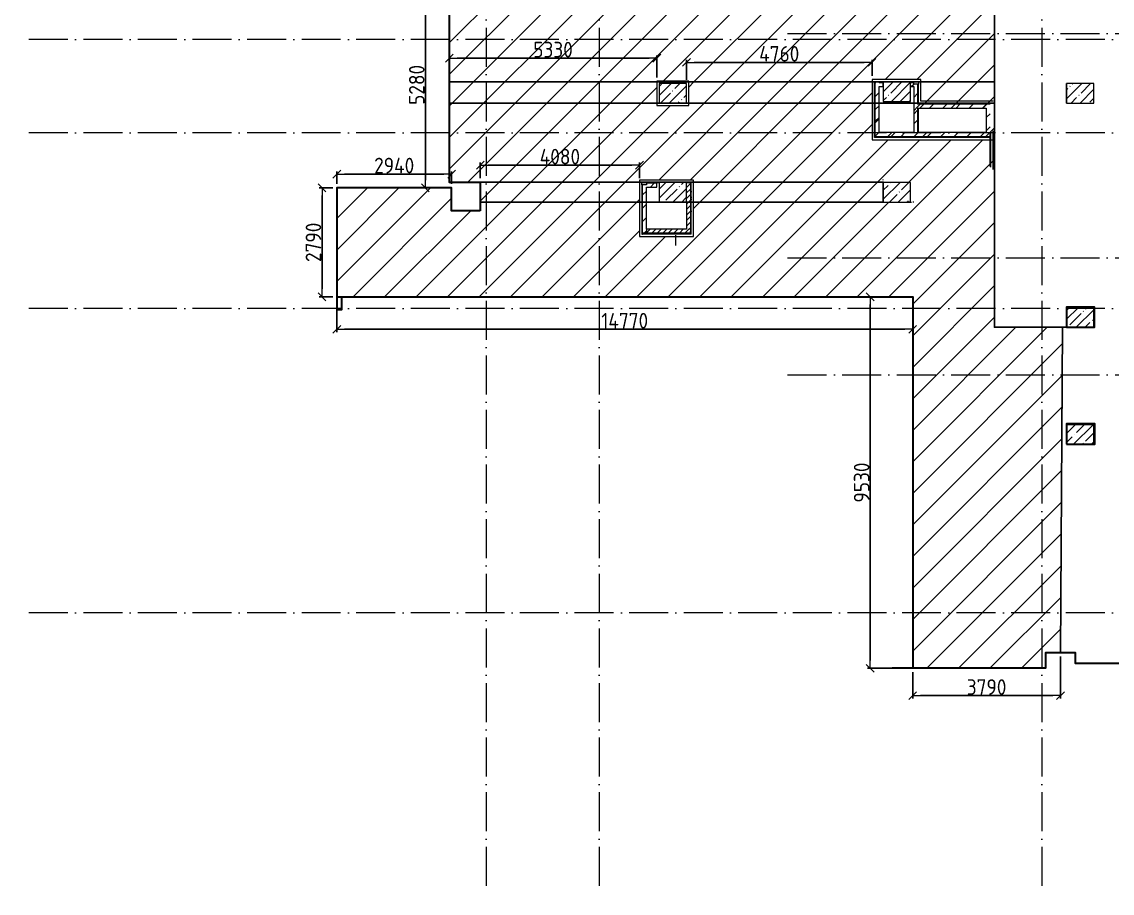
# Model space of a CAD drawing. Header units: millimetres. Extents: x 6277 to 253996, y -115614 to 184496.
# Drawn here: x 6277 to 34249, y 15649 to 37991 of the extents above; entities that cross this region are included whole.
import ezdxf

# ---------------------------------------------------------------- set-up
doc = ezdxf.new("R2010")
doc.units = ezdxf.units.MM
doc.linetypes.add('50_200_ШТРИХ_1Т_ш5_п1_п1_', pattern=[1400, 1000, -200, 0, -200])
for name, color, linetype, lineweight in [('A-WALL', 7, 'Continuous', 5), ('A-WALL-FNSH-1', 7, 'Continuous', 5), ('A-WALL-IDEN', 7, 'Continuous', 9), ('I-WALL', 7, 'Continuous', 5), ('S-COLS', 7, 'Continuous', 9), ('S-COLS-1', 7, 'Continuous', 5), ('Размеры', 7, 'Continuous', 15)]:
    doc.layers.add(name, color=color, linetype=linetype, lineweight=lineweight)
doc.layers.add('I-WALL-15', color=7, linetype='Continuous', lineweight=5, true_color=0x787878)
doc.layers.add('Оси-3', color=7, linetype='50_200_ШТРИХ_1Т_ш5_п1_п1_', lineweight=9, true_color=0xaaaaaa)
doc.styles.add('СПДС', font='isocpeur.ttf', dxfattribs={"width": 0.9})
doc.dimstyles.new('Больше Размера А3', dxfattribs={"dimtxt": 400, "dimasz": 200, "dimexe": 70, "dimexo": 100, "dimgap": 20, "dimtad": 1, "dimdec": 0, "dimrnd": 10, "dimzin": 0, "dimdsep": 46, "dimtxsty": 'СПДС', "dimblk": 'ARROWHEAD_6', "dimcen": 1, "dimclrd": 256, "dimclre": 256, "dimclrt": 256, "dimazin": 0, "dimtfac": 1, "dimtdec": 0, "dimtmove": 2, "dimatfit": 3, "dimfxl": 1, "dimtolj": 1, "dimtzin": 0, "dimarcsym": 0})
pattern_1 = [(0, (-60172.13, -33210.2), (406.4, 101.6), [6.706, -298.094, 6.706, -298.094, -1625.6]), (0, (-60172.13, -33210.2), (406.4, 101.6), [-609.6, 6.706, -602.894, 6.706, -298.094, -711.2]), (0, (-60172.13, -33210.2), (406.4, 101.6), [-1524, 6.706, -196.494, 6.706, -501.294]), (120, (-60019.73, -33159.4), (-291.18818, 301.15272), [6.706, -298.094, 6.706, -298.094, -1625.6]), (120, (-60019.73, -33159.4), (-291.18818, 301.15272), [-609.6, 6.706, -602.894, 6.706, -298.094, -711.2]), (120, (-60019.73, -33159.4), (-291.18818, 301.15272), [-1524, 6.706, -196.494, 6.706, -501.294]), (240, (-59968.93, -32956.2), (-115.21182, -402.75272), [6.706, -298.094, 6.706, -298.094, -1625.6]), (240, (-59968.93, -32956.2), (-115.21182, -402.75272), [-609.6, 6.706, -602.894, 6.706, -298.094, -711.2]), (240, (-59968.93, -32956.2), (-115.21182, -402.75272), [-1524, 6.706, -196.494, 6.706, -501.294])]
pattern_2 = [(45, (-60172.13, -33210.2), (-70.71068, 70.71068), [])]
pattern_3 = [(0, (-60172.13, -33931.94), (406.4, 101.6), [6.706, -298.094, 6.706, -298.094, -1625.6]), (0, (-60172.13, -33931.94), (406.4, 101.6), [-609.6, 6.706, -602.894, 6.706, -298.094, -711.2]), (0, (-60172.13, -33931.94), (406.4, 101.6), [-1524, 6.706, -196.494, 6.706, -501.294]), (120, (-60019.73, -33881.14), (-291.18818, 301.15272), [6.706, -298.094, 6.706, -298.094, -1625.6]), (120, (-60019.73, -33881.14), (-291.18818, 301.15272), [-609.6, 6.706, -602.894, 6.706, -298.094, -711.2]), (120, (-60019.73, -33881.14), (-291.18818, 301.15272), [-1524, 6.706, -196.494, 6.706, -501.294]), (240, (-59968.93, -33677.94), (-115.21182, -402.75272), [6.706, -298.094, 6.706, -298.094, -1625.6]), (240, (-59968.93, -33677.94), (-115.21182, -402.75272), [-609.6, 6.706, -602.894, 6.706, -298.094, -711.2]), (240, (-59968.93, -33677.94), (-115.21182, -402.75272), [-1524, 6.706, -196.494, 6.706, -501.294])]
pattern_4 = [(45, (-60172.13, -33931.94), (-169.70563, 169.70563), [])]
pattern_5 = [(45, (-60172.13, -33210.2), (-169.70563, 169.70563), [])]

# ---------------------------------------------------------------- blocks, each defined once
blk = doc.blocks.new('BSC_Колонна _Прямоугольная - 500х700-V304-АИ_План этажа_Стены_2')
at = {"layer": 'S-COLS-1'}
h = blk.add_hatch(dxfattribs=at)
h.set_pattern_fill('FP_173', color=256, style=0, pattern_type=2)
h.set_pattern_definition([(315, (-64381.04, 93600), (228.0985, 228.0985), []), (315, (-64381.04, 93371.9), (228.0985, 228.0985), [403.225, -80.645, 6.706, -73.939])])
h.paths.add_polyline_path([(-250, 350), (-250, -350), (250, -350), (250, 350), (223, 350)])
for p, q in [((250, 350), (-250, 350)), ((-250, 350), (-250, -350)), ((250, -350), (250, 350)), ((-250, -350), (250, -350))]:
    blk.add_line(p, q, dxfattribs=at)
blk = doc.blocks.new('BSC_Колонна _Прямоугольная - 500х700-V305-АИ_План этажа_Стены_2')
at = {"layer": 'S-COLS-1'}
h = blk.add_hatch(dxfattribs=at)
h.set_pattern_fill('FP_174', color=256, style=0, pattern_type=2)
h.set_pattern_definition([(315, (-70131.04, 93600), (228.0985, 228.0985), []), (315, (-70131.04, 93371.9), (228.0985, 228.0985), [403.225, -80.645, 6.706, -73.939])])
h.paths.add_polyline_path([(-250, 350), (-250, -350), (250, -350), (250, 350), (168, 350)])
for p, q in [((250, 350), (-250, 350)), ((-250, 350), (-250, -350)), ((250, -350), (250, 350)), ((-250, -350), (250, -350))]:
    blk.add_line(p, q, dxfattribs=at)
blk = doc.blocks.new('BSC_Колонна _Прямоугольная - 500х700-V316-АИ_План этажа_Стены_2')
at = {"layer": 'S-COLS-1'}
h = blk.add_hatch(dxfattribs=at)
h.set_pattern_fill('FP_185', color=256, style=0, pattern_type=2)
h.set_pattern_definition([(315, (-61381.04, 93600), (228.0985, 228.0985), []), (315, (-61381.04, 93371.9), (228.0985, 228.0985), [403.225, -80.645, 6.706, -73.939])])
h.paths.add_polyline_path([(-250, 350), (-250, -350), (250, -350), (250, 350)])
for p, q in [((250, 350), (-250, 350)), ((-250, 350), (-250, -350)), ((250, -350), (250, 350)), ((-250, -350), (250, -350))]:
    blk.add_line(p, q, dxfattribs=at)
blk = doc.blocks.new('BSC_Колонна _Прямоугольная - 500х700-V357-АИ_План этажа_Стены_2')
at = {"layer": 'S-COLS-1'}
h = blk.add_hatch(dxfattribs=at)
h.set_pattern_fill('FP_216', color=256, style=0, pattern_type=2)
h.set_pattern_definition([(315, (-66830.7, 83150), (228.0985, 228.0985), []), (315, (-66830.7, 82921.9), (228.0985, 228.0985), [403.225, -80.645, 6.706, -73.939])])
h.paths.add_polyline_path([(-250, 350), (-250, -350), (250, -350), (250, 350)])
for p, q in [((250, 350), (-250, 350)), ((-250, 350), (-250, -350)), ((250, -350), (250, 350)), ((-250, -350), (250, -350))]:
    blk.add_line(p, q, dxfattribs=at)
blk = doc.blocks.new('BSC_Колонна _Прямоугольная - 500х700-V359-АИ_План этажа_Стены_2')
at = {"layer": 'S-COLS-1'}
h = blk.add_hatch(dxfattribs=at)
h.set_pattern_fill('FP_218', color=256, style=0, pattern_type=2)
h.set_pattern_definition([(315, (-70130.7, 83150), (228.0985, 228.0985), []), (315, (-70130.7, 82921.9), (228.0985, 228.0985), [403.225, -80.645, 6.706, -73.939])])
h.paths.add_polyline_path([(-250, 115), (-250, -350), (250, -350), (250, 350), (-250, 350)])
for p, q in [((250, 350), (-250, 350)), ((-250, 350), (-250, -350)), ((250, -350), (250, 350)), ((-250, -350), (250, -350))]:
    blk.add_line(p, q, dxfattribs=at)
blk = doc.blocks.new('BSC_Колонна _Прямоугольная - 500х700-V360-АИ_План этажа_Стены_2')
at = {"layer": 'S-COLS-1'}
h = blk.add_hatch(dxfattribs=at)
h.set_pattern_fill('FP_219', color=256, style=0, pattern_type=2)
h.set_pattern_definition([(315, (-70130.7, 88900), (228.0985, 228.0985), []), (315, (-70130.7, 88671.9), (228.0985, 228.0985), [403.225, -80.645, 6.706, -73.939])])
h.paths.add_polyline_path([(-250, 350), (-250, -350), (250, -350), (250, 350), (169, 350)])
for p, q in [((250, 350), (-250, 350)), ((-250, 350), (-250, -350)), ((250, -350), (250, 350)), ((-250, -350), (250, -350))]:
    blk.add_line(p, q, dxfattribs=at)
blk = doc.blocks.new('osi')
at = {"layer": 'Оси-3'}
for p, q in [((18190.8, 126205.7), (18190.8, 83013.9)), ((21090.8, 126205.7), (21090.8, 83013.9)), ((32440.8, 126205.7), (32440.8, 83013.9)), ((48058.7, 104905.8), (6276.8, 104905.8)), ((25922, 105055.8), (48058.7, 105055.8)), ((48058.7, 102505.8), (6276.8, 102505.8)), ((25922, 99305.8), (48058.7, 99305.8)), ((48058.7, 98005.8), (6276.8, 98005.8)), ((25922, 96305.8), (48058.7, 96305.8)), ((48058.7, 90205.8), (6276.8, 90205.8))]:
    blk.add_line(p, q, dxfattribs=at)
blk = doc.blocks.new('ARROWHEAD_6')
at = {"color": 0, "linetype": 'Continuous'}
for p, q in [((0, 0), (-1, 0)), ((-0.5, -0.5), (0.5, 0.5))]:
    blk.add_line(p, q, dxfattribs=at)
blk = doc.blocks.new('*D110')
at = {"layer": 'Defpoints', "color": 0, "transparency": 16777216}
for p in [(16629, 39014), (17243, 39014), (17302, 33734)]:
    blk.add_point(p, dxfattribs=at)
at = {"layer": 'Размеры', "lineweight": -2, "transparency": 16777216}
for p, q in [((17143, 39014), (16559, 39014)), ((16629, 33934), (16629, 38814)), ((17202, 33734), (16559, 33734))]:
    blk.add_line(p, q, dxfattribs=at)
at = {"layer": 'Размеры', "lineweight": -2, "transparency": 16777216, "xscale": 200, "yscale": 200, "zscale": 200}
for p, rotation in [((16629, 39014), 90), ((16629, 33734), 270)]:
    blk.add_blockref('ARROWHEAD_6', p, dxfattribs=dict(at, rotation=rotation))
at = {"layer": 'Размеры', "transparency": 16777216, "insert": (16409, 36374), "char_height": 400, "attachment_point": 5, "rotation": 90, "style": 'СПДС'}
blk.add_mtext('\\A1;5280', dxfattribs=at)
blk = doc.blocks.new('*D111')
at = {"layer": 'Defpoints', "color": 0, "transparency": 16777216}
for p in [(17302, 34086), (14358, 33734), (17302, 33734)]:
    blk.add_point(p, dxfattribs=at)
at = {"layer": 'Размеры', "lineweight": -2, "transparency": 16777216}
for p, q in [((14358, 33834), (14358, 34156)), ((17302, 33834), (17302, 34156)), ((14558, 34086), (17102, 34086))]:
    blk.add_line(p, q, dxfattribs=at)
at = {"layer": 'Размеры', "lineweight": -2, "transparency": 16777216, "xscale": 200, "yscale": 200, "zscale": 200, "rotation": 180}
blk.add_blockref('ARROWHEAD_6', (14358, 34086), dxfattribs=at)
at = {"layer": 'Размеры', "lineweight": -2, "transparency": 16777216, "xscale": 200, "yscale": 200, "zscale": 200}
blk.add_blockref('ARROWHEAD_6', (17302, 34086), dxfattribs=at)
at = {"layer": 'Размеры', "transparency": 16777216, "insert": (15830, 34306), "char_height": 400, "attachment_point": 5, "style": 'СПДС'}
blk.add_mtext('\\A1;2940', dxfattribs=at)
blk = doc.blocks.new('*D112')
at = {"layer": 'Defpoints', "color": 0, "transparency": 16777216}
for p in [(13978, 33734), (14358, 33734), (14358, 30941)]:
    blk.add_point(p, dxfattribs=at)
at = {"layer": 'Размеры', "lineweight": -2, "transparency": 16777216}
for p, q in [((14258, 33734), (13908, 33734)), ((13978, 31141), (13978, 33534)), ((14258, 30941), (13908, 30941))]:
    blk.add_line(p, q, dxfattribs=at)
at = {"layer": 'Размеры', "lineweight": -2, "transparency": 16777216, "xscale": 200, "yscale": 200, "zscale": 200}
for p, rotation in [((13978, 33734), 90), ((13978, 30941), 270)]:
    blk.add_blockref('ARROWHEAD_6', p, dxfattribs=dict(at, rotation=rotation))
at = {"layer": 'Размеры', "transparency": 16777216, "insert": (13758, 32337), "char_height": 400, "attachment_point": 5, "rotation": 90, "style": 'СПДС'}
blk.add_mtext('\\A1;2790', dxfattribs=at)
blk = doc.blocks.new('*D113')
at = {"layer": 'Defpoints', "color": 0, "transparency": 16777216}
for p in [(14358, 30941), (29131, 30941), (29131, 30107)]:
    blk.add_point(p, dxfattribs=at)
at = {"layer": 'Размеры', "lineweight": -2, "transparency": 16777216}
for p, q in [((14358, 30841), (14358, 30037)), ((29131, 30841), (29131, 30037)), ((14558, 30107), (28931, 30107))]:
    blk.add_line(p, q, dxfattribs=at)
at = {"layer": 'Размеры', "lineweight": -2, "transparency": 16777216, "xscale": 200, "yscale": 200, "zscale": 200, "rotation": 180}
blk.add_blockref('ARROWHEAD_6', (14358, 30107), dxfattribs=at)
at = {"layer": 'Размеры', "lineweight": -2, "transparency": 16777216, "xscale": 200, "yscale": 200, "zscale": 200}
blk.add_blockref('ARROWHEAD_6', (29131, 30107), dxfattribs=at)
at = {"layer": 'Размеры', "transparency": 16777216, "insert": (21744, 30327), "char_height": 400, "attachment_point": 5, "style": 'СПДС'}
blk.add_mtext('\\A1;14770', dxfattribs=at)
blk = doc.blocks.new('*D114')
at = {"layer": 'Defpoints', "color": 0, "transparency": 16777216}
for p in [(29131, 30941), (28042, 21415), (29131, 21415)]:
    blk.add_point(p, dxfattribs=at)
at = {"layer": 'Размеры', "lineweight": -2, "transparency": 16777216}
for p, q in [((29031, 30941), (27972, 30941)), ((28042, 30741), (28042, 21615)), ((29031, 21415), (27972, 21415))]:
    blk.add_line(p, q, dxfattribs=at)
at = {"layer": 'Размеры', "lineweight": -2, "transparency": 16777216, "xscale": 200, "yscale": 200, "zscale": 200}
for p, rotation in [((28042, 30941), 90), ((28042, 21415), 270)]:
    blk.add_blockref('ARROWHEAD_6', p, dxfattribs=dict(at, rotation=rotation))
at = {"layer": 'Размеры', "transparency": 16777216, "insert": (27822, 26178), "char_height": 400, "attachment_point": 5, "rotation": 90, "style": 'СПДС'}
blk.add_mtext('\\A1;9530', dxfattribs=at)
blk = doc.blocks.new('*D115')
at = {"layer": 'Defpoints', "color": 0, "transparency": 16777216}
for p in [(32923, 21815), (29131, 21415), (29131, 20714)]:
    blk.add_point(p, dxfattribs=at)
at = {"layer": 'Размеры', "lineweight": -2, "transparency": 16777216}
for p, q in [((32923, 21715), (32923, 20644)), ((29131, 21315), (29131, 20644)), ((32723, 20714), (29331, 20714))]:
    blk.add_line(p, q, dxfattribs=at)
at = {"layer": 'Размеры', "lineweight": -2, "transparency": 16777216, "xscale": 200, "yscale": 200, "zscale": 200, "rotation": 180}
blk.add_blockref('ARROWHEAD_6', (29131, 20714), dxfattribs=at)
at = {"layer": 'Размеры', "lineweight": -2, "transparency": 16777216, "xscale": 200, "yscale": 200, "zscale": 200}
blk.add_blockref('ARROWHEAD_6', (32923, 20714), dxfattribs=at)
at = {"layer": 'Размеры', "transparency": 16777216, "insert": (31027, 20934), "char_height": 400, "attachment_point": 5, "style": 'СПДС'}
blk.add_mtext('\\A1;3790', dxfattribs=at)
blk = doc.blocks.new('*D125')
at = {"layer": 'Defpoints', "color": 0, "transparency": 16777216}
for p in [(28088, 36950), (23328, 36407), (28088, 36509)]:
    blk.add_point(p, dxfattribs=at)
at = {"layer": 'Размеры', "lineweight": -2, "transparency": 16777216}
for p, q in [((23328, 36507), (23328, 37020)), ((23528, 36950), (27888, 36950)), ((28088, 36609), (28088, 37020))]:
    blk.add_line(p, q, dxfattribs=at)
at = {"layer": 'Размеры', "lineweight": -2, "transparency": 16777216, "xscale": 200, "yscale": 200, "zscale": 200, "rotation": 180}
blk.add_blockref('ARROWHEAD_6', (23328, 36950), dxfattribs=at)
at = {"layer": 'Размеры', "lineweight": -2, "transparency": 16777216, "xscale": 200, "yscale": 200, "zscale": 200}
blk.add_blockref('ARROWHEAD_6', (28088, 36950), dxfattribs=at)
at = {"layer": 'Размеры', "transparency": 16777216, "insert": (25708, 37170), "char_height": 400, "attachment_point": 5, "style": 'СПДС'}
blk.add_mtext('\\A1;4760', dxfattribs=at)
blk = doc.blocks.new('*D126')
at = {"layer": 'Defpoints', "color": 0, "transparency": 16777216}
for p in [(22123, 34315), (18039, 33884), (22123, 33884)]:
    blk.add_point(p, dxfattribs=at)
at = {"layer": 'Размеры', "lineweight": -2, "transparency": 16777216}
for p, q in [((18039, 33984), (18039, 34385)), ((18239, 34315), (21923, 34315)), ((22123, 33984), (22123, 34385))]:
    blk.add_line(p, q, dxfattribs=at)
at = {"layer": 'Размеры', "lineweight": -2, "transparency": 16777216, "xscale": 200, "yscale": 200, "zscale": 200, "rotation": 180}
blk.add_blockref('ARROWHEAD_6', (18039, 34315), dxfattribs=at)
at = {"layer": 'Размеры', "lineweight": -2, "transparency": 16777216, "xscale": 200, "yscale": 200, "zscale": 200}
blk.add_blockref('ARROWHEAD_6', (22123, 34315), dxfattribs=at)
at = {"layer": 'Размеры', "transparency": 16777216, "insert": (20081, 34535), "char_height": 400, "attachment_point": 5, "style": 'СПДС'}
blk.add_mtext('\\A1;4080', dxfattribs=at)
blk = doc.blocks.new('*D127')
at = {"layer": 'Defpoints', "color": 0, "transparency": 16777216}
for p in [(22568, 37058), (17243, 36449), (22568, 36467)]:
    blk.add_point(p, dxfattribs=at)
at = {"layer": 'Размеры', "lineweight": -2, "transparency": 16777216}
for p, q in [((17243, 36549), (17243, 37128)), ((17443, 37058), (22368, 37058)), ((22568, 36567), (22568, 37128))]:
    blk.add_line(p, q, dxfattribs=at)
at = {"layer": 'Размеры', "lineweight": -2, "transparency": 16777216, "xscale": 200, "yscale": 200, "zscale": 200, "rotation": 180}
blk.add_blockref('ARROWHEAD_6', (17243, 37058), dxfattribs=at)
at = {"layer": 'Размеры', "lineweight": -2, "transparency": 16777216, "xscale": 200, "yscale": 200, "zscale": 200}
blk.add_blockref('ARROWHEAD_6', (22568, 37058), dxfattribs=at)
at = {"layer": 'Размеры', "transparency": 16777216, "insert": (19905, 37278), "char_height": 400, "attachment_point": 5, "style": 'СПДС'}
blk.add_mtext('\\A1;5330', dxfattribs=at)

msp = doc.modelspace()

# ---------------------------------------------------------------- hatches: boundary and pattern name
h = msp.add_hatch()
h.set_pattern_fill('ANSI31', color=3, scale=180)
h.paths.add_polyline_path([(28087.9, 36448.8), (23387.9, 36448.8), (23387.9, 35907.8), (28087.9, 35907.8)])
h.paths.add_polyline_path([(31227.9, 36448.8), (29277.9, 36448.8), (29277.9, 36388.8), (29277.9, 35907.8), (31227.9, 35907.8)])
h.paths.add_polyline_path([(28377.9, 33883.8), (23507.9, 33883.8), (23507.9, 33370.8), (28377.9, 33370.8)], flags=17)
h.paths.add_polyline_path([(22122.9, 33883.8), (18038.8, 33883.8), (18038.8, 33370.8), (22122.9, 33370.8)], flags=17)
h.paths.add_polyline_path([(22567.9, 36448.8), (17242.7, 36448.8), (17242.7, 35907.8), (22567.9, 35907.8)])
h.paths.add_polyline_path([(22122.9, 32490.5), (22122.9, 33370.8), (18038.8, 33370.8), (18038.8, 33148.8), (17301.8, 33148.8), (17301.8, 33733.8), (14357.8, 33733.8), (14357.8, 30940.8), (29130.8, 30940.8), (29130.8, 21414.8), (32535.5, 21414.8), (32535.5, 21814.8), (32923, 21814.8), (32972.5, 30157.8), (31227.9, 30157.8), (31227.9, 35907.8), (29157.9, 35907.8), (29157.9, 35148.8), (28267.9, 35148.8), (28267.9, 35907.8), (28167.9, 35907.8), (28167.9, 35048.8), (31117.9, 35048.8), (31117.9, 35028.8), (31137.9, 35028.8), (31137.9, 34968.8), (28087.9, 34968.8), (28087.9, 35907.8), (23387.9, 35907.8), (23387.9, 35847.5), (22567.9, 35847.5), (22567.9, 35907.8), (17242.7, 35907.8), (17242.7, 33883.8), (18038.8, 33883.8), (22122.9, 33883.8), (22122.9, 33930.5), (23507.9, 33930.5), (23507.9, 33883.8), (28377.9, 33883.8), (28377.9, 33870.8), (29077.9, 33870.8), (29077.9, 33370.8), (28977.9, 33370.8), (28377.9, 33370.8), (23507.9, 33370.8), (23507.9, 32490.5)])
h.paths.add_polyline_path([(29257.9, 35148.8), (29257.9, 35779.1), (29277.9, 35779.1), (31017.9, 35779.1), (31017.9, 35148.8), (29277.9, 35148.8)], flags=16)
h.paths.add_polyline_path([(27974, 42498.8), (23419.8, 42498.8), (23419.8, 41998.8), (27974, 41998.8)], flags=17)
h.paths.add_polyline_path([(28317.9, 44849.8), (23419.8, 44849.8), (23419.8, 44349.8), (28317.9, 44349.8)], flags=17)
h.paths.add_polyline_path([(28197.9, 48970.8), (23419.8, 48970.8), (23419.8, 48470.8), (28197.9, 48470.8)], flags=17)
h.paths.add_polyline_path([(31227.9, 39757.8), (33029.5, 39757.8), (33077.9, 47913.8), (33093.8, 47913.8), (33093.8, 50363.8), (33113.8, 50363.8), (33293.8, 50363.8), (33293.8, 51950.8), (33093.8, 51950.8), (32863.8, 51950.8), (32863.8, 52180.8), (29163.8, 52180.8), (29163.8, 51924.8), (28639.8, 51924.8), (28639.8, 52187.8), (23289.8, 52187.8), (23289.8, 48970.8), (23419.8, 48970.8), (28197.9, 48970.8), (28197.9, 49030.8), (29254.6, 49030.8), (29254.6, 47490.8), (28197.9, 47490.8), (28197.9, 48470.8), (23419.8, 48470.8), (23419.8, 48430.8), (23284.8, 48430.8), (23284.8, 44849.8), (23414.8, 44849.8), (28317.9, 44849.8), (28317.9, 44909.8), (29137.9, 44909.8), (29137.9, 44289.8), (28317.9, 44289.8), (28317.9, 44349.8), (23414.8, 44349.8), (23414.8, 44324.8), (23401.8, 44324.8), (23271.8, 44324.8), (23271.8, 42498.8), (23401.8, 42498.8), (27974, 42498.8), (27974, 43768.4), (29157.9, 43768.4), (29157.9, 42499.8), (29137.9, 41080.1), (27974, 41080.1), (27974, 41998.8), (23401.8, 41998.8), (23401.8, 41973.8), (23271.8, 41973.8), (23271.8, 39013.8), (17242.7, 39013.8), (17242.7, 36448.8), (22567.9, 36448.8), (22567.9, 36467.5), (23387.9, 36467.5), (28087.9, 36456.3), (28087.9, 36508.8), (29337.9, 36508.8), (29337.9, 36448.8), (31227.9, 36448.8)])
at = {"layer": 'I-WALL'}
h = msp.add_hatch(dxfattribs=at)
h.set_pattern_fill('FP_5', color=256, style=0, pattern_type=2)
h.set_pattern_definition(pattern_4)
h.paths.add_polyline_path([(28267.9, 35048.8), (28267.9, 36448.8), (28167.9, 36448.8), (28167.9, 35048.8)])
h = msp.add_hatch(dxfattribs=at)
h.set_pattern_fill('FP_5', color=256, style=0, pattern_type=2)
h.set_pattern_definition(pattern_4)
h.paths.add_polyline_path([(28267.9, 36328.8), (28376.9, 36328.8), (28376.9, 36428.8), (28267.9, 36428.8), (28267.9, 36367.4)])
h = msp.add_hatch(dxfattribs=at)
h.set_pattern_fill('FP_5', color=256, style=0, pattern_type=2)
h.set_pattern_definition(pattern_4)
h.paths.add_polyline_path([(29157.9, 36328.8), (29157.9, 36428.8), (29077.9, 36428.8), (29077.9, 36328.8)])
h = msp.add_hatch(dxfattribs=at)
h.set_pattern_fill('FP_5', color=256, style=0, pattern_type=2)
h.set_pattern_definition(pattern_4)
h.paths.add_polyline_path([(29257.9, 35048.8), (29257.9, 36388.8), (29157.9, 36388.8), (29157.9, 35048.8)])
h = msp.add_hatch(dxfattribs=at)
h.set_pattern_fill('FP_5', color=256, style=0, pattern_type=2)
h.set_pattern_definition(pattern_4)
h.paths.add_polyline_path([(31017.9, 35779.1), (31017.9, 35879.1), (29257.9, 35879.1), (29257.9, 35779.1), (29566, 35779.1)])
h = msp.add_hatch(dxfattribs=at)
h.set_pattern_fill('FP_5', color=256, style=0, pattern_type=2)
h.set_pattern_definition(pattern_4)
h.paths.add_polyline_path([(31117.9, 35148.8), (31117.9, 35879.1), (31017.9, 35879.1), (31017.9, 35148.8)])
h = msp.add_hatch(dxfattribs=at)
h.set_pattern_fill('FP_5', color=256, style=0, pattern_type=2)
h.set_pattern_definition(pattern_4)
h.paths.add_polyline_path([(29157.9, 35048.8), (29157.9, 35148.8), (28267.9, 35148.8), (28267.9, 35048.8), (28728.1, 35048.8)])
h = msp.add_hatch(dxfattribs=at)
h.set_pattern_fill('FP_5', color=256, style=0, pattern_type=2)
h.set_pattern_definition(pattern_4)
h.paths.add_polyline_path([(31117.9, 35048.8), (31117.9, 35148.8), (29257.9, 35148.8), (29257.9, 35048.8), (29566, 35048.8)])
h = msp.add_hatch(dxfattribs=at)
h.set_pattern_fill('FP_5', color=256, style=0, pattern_type=2)
h.set_pattern_definition(pattern_5)
h.paths.add_polyline_path([(22302.9, 33750.5), (22567.9, 33750.5), (22567.9, 33850.5), (22302.9, 33850.5), (22302.9, 33810.5)])
h = msp.add_hatch(dxfattribs=at)
h.set_pattern_fill('FP_4', color=256, style=0, pattern_type=2)
h.set_pattern_definition(pattern_2)
h.paths.add_polyline_path([(23427.9, 32670.5), (23427.9, 33870.5), (23327.9, 33870.5), (23327.9, 32670.5)])
h = msp.add_hatch(dxfattribs=at)
h.set_pattern_fill('FP_5', color=256, style=0, pattern_type=2)
h.set_pattern_definition(pattern_5)
h.paths.add_polyline_path([(22202.9, 32570.5), (22302.9, 32570.5), (22302.9, 33810.5), (22202.9, 33810.5)])
h = msp.add_hatch(dxfattribs=at)
h.set_pattern_fill('FP_4', color=256, style=0, pattern_type=2)
h.set_pattern_definition(pattern_2)
h.paths.add_polyline_path([(22302.9, 32570.5), (23427.9, 32570.5), (23427.9, 32670.5), (22302.9, 32670.5)])
at = {"layer": 'I-WALL-15'}
h = msp.add_hatch(dxfattribs=at)
h.set_pattern_fill('FP_3', color=256, style=0, pattern_type=2)
h.set_pattern_definition(pattern_3)
h.paths.add_polyline_path([(28167.9, 35028.8), (28167.9, 36448.8), (28147.9, 36448.8), (28147.9, 35028.8)])
h = msp.add_hatch(dxfattribs=at)
h.set_pattern_fill('FP_3', color=256, style=0, pattern_type=2)
h.set_pattern_definition(pattern_3)
h.paths.add_polyline_path([(28376.9, 36428.8), (28376.9, 36448.8), (28267.9, 36448.8), (28267.9, 36428.8)])
h = msp.add_hatch(dxfattribs=at)
h.set_pattern_fill('FP_3', color=256, style=0, pattern_type=2)
h.set_pattern_definition(pattern_3)
h.paths.add_polyline_path([(29157.9, 36428.8), (29157.9, 36448.8), (29077.9, 36448.8), (29077.9, 36428.8)])
h = msp.add_hatch(dxfattribs=at)
h.set_pattern_fill('FP_3', color=256, style=0, pattern_type=2)
h.set_pattern_definition(pattern_3)
h.paths.add_polyline_path([(29277.9, 35028.8), (29277.9, 35048.8), (29257.9, 35048.8), (29257.9, 35028.8)])
h.paths.add_polyline_path([(29277.9, 35148.8), (29277.9, 35779.1), (29257.9, 35779.1), (29257.9, 35148.8)])
h.paths.add_polyline_path([(29277.9, 35879.1), (29277.9, 36388.8), (29257.9, 36388.8), (29257.9, 35879.1)])
h = msp.add_hatch(dxfattribs=at)
h.set_pattern_fill('FP_3', color=256, style=0, pattern_type=2)
h.set_pattern_definition(pattern_3)
h.paths.add_polyline_path([(29277.9, 35879.1), (31117.9, 35879.1), (31117.9, 35899.1), (29277.9, 35899.1)])
h = msp.add_hatch(dxfattribs=at)
h.set_pattern_fill('FP_3', color=256, style=0, pattern_type=2)
h.set_pattern_definition(pattern_3)
h.paths.add_polyline_path([(29257.9, 35028.8), (29257.9, 35048.8), (28167.9, 35048.8), (28167.9, 35028.8), (29157.9, 35028.8)])
h = msp.add_hatch(dxfattribs=at)
h.set_pattern_fill('FP_3', color=256, style=0, pattern_type=2)
h.set_pattern_definition(pattern_3)
h.paths.add_polyline_path([(31137.9, 35028.8), (31137.9, 35048.8), (29277.9, 35048.8), (29277.9, 35028.8), (29566, 35028.8)])
h = msp.add_hatch(dxfattribs=at)
h.set_pattern_fill('FP_3', color=256, style=0, pattern_type=2)
h.set_pattern_definition([(0, (-60172.13, -34695.22), (406.4, 101.6), [6.706, -298.094, 6.706, -298.094, -1625.6]), (0, (-60172.13, -34695.22), (406.4, 101.6), [-609.6, 6.706, -602.894, 6.706, -298.094, -711.2]), (0, (-60172.13, -34695.22), (406.4, 101.6), [-1524, 6.706, -196.494, 6.706, -501.294]), (120, (-60019.73, -34644.42), (-291.18818, 301.15272), [6.706, -298.094, 6.706, -298.094, -1625.6]), (120, (-60019.73, -34644.42), (-291.18818, 301.15272), [-609.6, 6.706, -602.894, 6.706, -298.094, -711.2]), (120, (-60019.73, -34644.42), (-291.18818, 301.15272), [-1524, 6.706, -196.494, 6.706, -501.294]), (240, (-59968.93, -34441.22), (-115.21182, -402.75272), [6.706, -298.094, 6.706, -298.094, -1625.6]), (240, (-59968.93, -34441.22), (-115.21182, -402.75272), [-609.6, 6.706, -602.894, 6.706, -298.094, -711.2]), (240, (-59968.93, -34441.22), (-115.21182, -402.75272), [-1524, 6.706, -196.494, 6.706, -501.294])])
h.paths.add_polyline_path([(31117.9, 34285.5), (31137.9, 34285.5), (31137.9, 35135.8), (31117.9, 35135.8), (31117.9, 34385.5)])
h = msp.add_hatch(dxfattribs=at)
h.set_pattern_fill('FP_3', color=256, style=0, pattern_type=2)
h.set_pattern_definition(pattern_1)
h.paths.add_polyline_path([(22567.9, 33850.5), (22567.9, 33870.5), (22302.9, 33870.5), (22302.9, 33850.5)])
h = msp.add_hatch(dxfattribs=at)
h.set_pattern_fill('FP_3', color=256, style=0, pattern_type=2)
h.set_pattern_definition(pattern_1)
h.paths.add_polyline_path([(23427.9, 32570.5), (23447.9, 32570.5), (23447.9, 33870.5), (23427.9, 33870.5), (23427.9, 32670.5)])
h = msp.add_hatch(dxfattribs=at)
h.set_pattern_fill('FP_3', color=256, style=0, pattern_type=2)
h.set_pattern_definition(pattern_1)
h.paths.add_polyline_path([(22202.9, 32550.5), (22202.9, 33810.5), (22182.9, 33810.5), (22182.9, 32550.5)])
h = msp.add_hatch(dxfattribs=at)
h.set_pattern_fill('FP_3', color=256, style=0, pattern_type=2)
h.set_pattern_definition(pattern_1)
h.paths.add_polyline_path([(22302.9, 32550.5), (23447.9, 32550.5), (23447.9, 32570.5), (22202.9, 32570.5), (22202.9, 32550.5)])
at = {"layer": 'S-COLS-1'}
h = msp.add_hatch(dxfattribs=at)
h.set_pattern_fill('FP_1', color=256, style=0, pattern_type=2)
h.set_pattern_definition([(45, (-60172.13, -33209.94), (-228.0985, 228.0985), []), (45, (-59944.03, -33209.94), (-228.0985, 228.0985), [403.225, -80.645, 6.706, -73.939])])
h.paths.add_polyline_path([(28377.9, 33370.8), (29077.9, 33370.8), (29077.9, 33870.8), (28377.9, 33870.8)])

# ---------------------------------------------------------------- linework, layer by layer
at = {"lineweight": 30}
for points in [[(23284.8, 44849.8), (23414.8, 44849.8), (23414.8, 44324.8), (23401.8, 44324.8), (23271.8, 44324.8), (23271.8, 42498.8), (23401.8, 42498.8), (23401.8, 41973.8), (23271.8, 41973.8), (23271.8, 39013.8), (17242.7, 39013.8), (17242.7, 33883.8), (18038.8, 33883.8), (18038.8, 33148.8)], [(18038.8, 33148.8), (17301.8, 33148.8), (17301.8, 33733.8), (14357.8, 33733.8), (14357.8, 30940.8), (15879, 30940.8)], [(14357.8, 30940.8), (14357.8, 30610.8), (14487.8, 30610.8), (14487.8, 30940.8)], [(14357.8, 30940.8), (29130.8, 30940.8), (29130.8, 21414.8)], [(36771.5, 21536.8), (33310.5, 21536.8), (33310.5, 21814.8), (32535.5, 21814.8), (32535.5, 21414.8), (28603.5, 21414.8)]]:
    msp.add_lwpolyline(points, dxfattribs=at)
at = {"color": 3}
for points in [[(33077.9, 30677.8), (33077.9, 30157.8), (31227.9, 30157.8), (31227.9, 39757.8), (33077.9, 39757.8), (33077.9, 39257.8)], [(33077.9, 36407.8), (33077.9, 35907.8)], [(32972.5, 30157.8), (32923, 21814.8)]]:
    msp.add_lwpolyline(points, dxfattribs=at)
for points in [[(31227.9, 35907.8), (17242.7, 35907.8), (17242.7, 36448.8), (31227.9, 36448.8)], [(18038.8, 33883.8), (28377.9, 33883.8), (28377.9, 33370.8), (18038.8, 33370.8)]]:
    msp.add_lwpolyline(points, close=True, dxfattribs=at)
at = {"lineweight": 30}
for points in [[(33077.9, 30157.8), (33797.9, 30157.8), (33797.9, 30677.8), (33077.9, 30677.8)], [(33077.9, 27157.8), (33807.9, 27157.8), (33807.9, 27682.8), (33077.9, 27682.8)]]:
    msp.add_lwpolyline(points, close=True, dxfattribs=at)
at = {"layer": 'A-WALL'}
for p, q in [((22567.9, 36467.5), (22567.9, 35847.5)), ((23387.9, 36467.5), (22567.9, 36467.5)), ((23387.9, 35847.5), (23387.9, 36467.5)), ((28087.9, 36508.8), (28087.9, 34968.8)), ((29337.9, 36508.8), (28087.9, 36508.8)), ((28147.9, 35028.8), (28147.9, 36448.8)), ((28167.9, 35048.8), (28167.9, 36448.8)), ((28267.9, 36448.8), (28267.9, 36428.8)), ((28376.9, 36428.8), (28267.9, 36428.8)), ((28376.9, 36448.8), (28377.9, 36448.8)), ((29157.9, 36428.8), (29077.9, 36428.8)), ((29157.9, 36448.8), (29277.9, 36448.8)), ((29257.9, 36388.8), (29257.9, 35879.1)), ((29277.9, 36448.8), (29277.9, 36388.8)), ((29337.9, 35959.1), (29337.9, 36508.8)), ((22567.9, 35847.5), (23387.9, 35847.5)), ((31117.9, 35879.1), (29257.9, 35879.1)), ((31197.9, 35959.1), (29337.9, 35959.1)), ((29257.9, 35779.1), (29257.9, 35148.8)), ((29257.9, 35779.1), (29277.9, 35779.1)), ((28087.9, 34968.8), (31197.9, 34968.8)), ((31137.9, 35028.8), (28147.9, 35028.8)), ((28167.9, 35048.8), (31117.9, 35048.8)), ((29257.9, 35148.8), (29277.9, 35148.8)), ((31117.9, 34285.5), (31117.9, 35115.8)), ((31197.9, 34205.5), (31197.9, 35195.8)), ((22122.9, 33930.5), (22122.9, 32490.5)), ((23507.9, 33930.5), (22122.9, 33930.5)), ((22182.9, 33810.5), (22182.9, 33870.5)), ((22182.9, 33870.5), (22627.9, 33870.5)), ((22567.9, 33850.5), (22302.9, 33850.5)), ((23327.9, 33870.5), (23447.9, 33870.5)), ((23427.9, 33870.5), (23427.9, 32570.5)), ((23447.9, 32550.5), (23447.9, 33870.5)), ((23507.9, 32490.5), (23507.9, 33930.5)), ((28377.9, 33930.8), (28377.9, 33950.8)), ((28377.9, 33890.8), (28377.9, 33870.8)), ((22202.9, 32570.5), (22202.9, 33810.5)), ((29077.9, 33370.8), (29097.9, 33370.8)), ((29157.9, 33370.8), (29137.9, 33370.8)), ((22122.9, 32490.5), (23507.9, 32490.5)), ((23427.9, 32570.5), (22202.9, 32570.5)), ((23447.9, 32550.5), (22202.9, 32550.5)), ((22302.9, 32670.5), (22302.9, 32570.5))]:
    msp.add_line(p, q, dxfattribs=at)
at = {"layer": 'A-WALL-FNSH-1'}
for p, q in [((28376.9, 36448.8), (28147.9, 36448.8)), ((28376.9, 36328.8), (28376.9, 36448.8)), ((29157.9, 36448.8), (29077.9, 36448.8)), ((29157.9, 36388.8), (29157.9, 36448.8)), ((29277.9, 36388.8), (29157.9, 36388.8)), ((29277.9, 35899.1), (29277.9, 36388.8)), ((28267.9, 35148.8), (28267.9, 36328.8)), ((28267.9, 36328.8), (28376.9, 36328.8)), ((29077.9, 36328.8), (29157.9, 36328.8)), ((29157.9, 36328.8), (29157.9, 35148.8)), ((31137.9, 35899.1), (29277.9, 35899.1)), ((29277.9, 35148.8), (29277.9, 35779.1)), ((29277.9, 35779.1), (31017.9, 35779.1)), ((31017.9, 35779.1), (31017.9, 35148.8)), ((29157.9, 35148.8), (28267.9, 35148.8)), ((31017.9, 35148.8), (29277.9, 35148.8)), ((31137.9, 34265.5), (31137.9, 35135.8)), ((22302.9, 33870.5), (22302.9, 33810.5)), ((22567.9, 33750.5), (22567.9, 33870.5)), ((28377.9, 33890.8), (28377.9, 33890.8)), ((28377.9, 33770.8), (28377.9, 33890.8)), ((22182.9, 33810.5), (22182.9, 32550.5)), ((22302.9, 33810.5), (22182.9, 33810.5)), ((22302.9, 32670.5), (22302.9, 33750.5)), ((22302.9, 33750.5), (22567.9, 33750.5)), ((23327.9, 33370.5), (23327.9, 32670.5)), ((29077.9, 33370.8), (28977.9, 33370.8)), ((22182.9, 32550.5), (22202.9, 32550.5)), ((23327.9, 32670.5), (22302.9, 32670.5))]:
    msp.add_line(p, q, dxfattribs=at)
at = {"layer": 'A-WALL-IDEN'}
msp.add_line((23050.3, 32520.5), (23050.3, 32254.3), dxfattribs=at)
at = {"layer": 'S-COLS-1'}
for p, q in [((29077.9, 33870.8), (28377.9, 33870.8)), ((28377.9, 33870.8), (28377.9, 33370.8)), ((29077.9, 33370.8), (29077.9, 33870.8)), ((28377.9, 33370.8), (29077.9, 33370.8))]:
    msp.add_line(p, q, dxfattribs=at)

# ---------------------------------------------------------------- block references
msp.add_blockref('osi', (0, -67365.1))
at = {"layer": 'S-COLS', "rotation": 89.9999999999999}
for name, p in [('BSC_Колонна _Прямоугольная - 500х700-V359-АИ_План этажа_Стены_2', (22977.9, 36157.5)), ('BSC_Колонна _Прямоугольная - 500х700-V360-АИ_План этажа_Стены_2', (28727.9, 36198.8)), ('BSC_Колонна _Прямоугольная - 500х700-V305-АИ_План этажа_Стены_2', (33427.9, 36157.8)), ('BSC_Колонна _Прямоугольная - 500х700-V357-АИ_План этажа_Стены_2', (22977.9, 33620.5)), ('BSC_Колонна _Прямоугольная - 500х700-V304-АИ_План этажа_Стены_2', (33427.9, 30407.8)), ('BSC_Колонна _Прямоугольная - 500х700-V316-АИ_План этажа_Стены_2', (33427.9, 27407.8))]:
    msp.add_blockref(name, p, dxfattribs=at)

# ---------------------------------------------------------------- dimensions: what is measured, and where the dimension line sits
at = {"layer": 'Размеры'}
for base, p1, p2, picture, middle in [((16628.7, 39013.8), (17301.8, 33733.8), (17242.7, 39013.8), '*D110', (16408.7, 36373.8)), ((13977.7, 33733.8), (14357.8, 30940.8), (14357.8, 33733.8), '*D112', (13757.7, 32337.3)), ((28041.7, 21414.8), (29130.8, 30940.8), (29130.8, 21414.8), '*D114', (27821.7, 26177.8))]:
    dim = msp.add_linear_dim(base=base, p1=p1, p2=p2, angle=90, dimstyle='Больше Размера А3', dxfattribs=at)
    dim.commit()
    dim.dimension.update_dxf_attribs({"geometry": picture, "text_midpoint": middle})
for base, p1, p2, picture, middle in [((22567.9, 37058), (17242.7, 36448.8), (22567.9, 36467.5), '*D127', (19905.3, 37278)), ((28087.9, 36949.9), (23327.9, 36407.5), (28087.9, 36508.8), '*D125', (25707.9, 37169.9)), ((22122.9, 34314.5), (18038.8, 33883.8), (22122.9, 33883.8), '*D126', (20080.8, 34534.5)), ((17301.8, 34085.6), (14357.8, 33733.8), (17301.8, 33733.8), '*D111', (15829.8, 34305.6)), ((29130.8, 30107.5), (14357.8, 30940.8), (29130.8, 30940.8), '*D113', (21744.3, 30327.5)), ((29130.8, 20714.4), (32923, 21814.8), (29130.8, 21414.8), '*D115', (31026.9, 20934.4))]:
    dim = msp.add_linear_dim(base=base, p1=p1, p2=p2, dimstyle='Больше Размера А3', dxfattribs=at)
    dim.commit()
    dim.dimension.update_dxf_attribs({"geometry": picture, "text_midpoint": middle})

doc.saveas('drawing.dxf')
